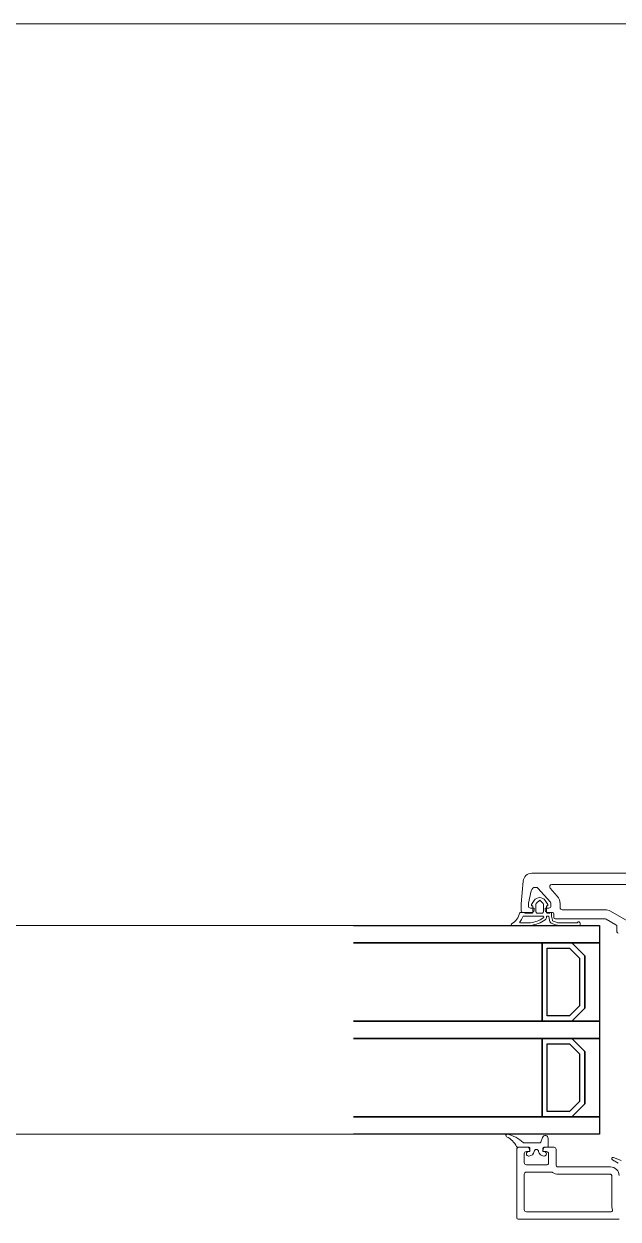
# Model space of a CAD drawing. Header units: metres. Extents: x 19 to 230, y -653 to -519.
# Drawn here: x 28.5383 to 28.6747, y -530.0174 to -529.7427 of the extents above; entities that cross this region are included whole.
import ezdxf

# ---------------------------------------------------------------- set-up
doc = ezdxf.new("R2010")
doc.units = ezdxf.units.M
doc.header["$LTSCALE"] = 0.0125
for name, color, linetype, lineweight in [('05Fenster', 171, 'Continuous', 15), ('Fenster', 65, 'Continuous', 5), ('Fenster2', 161, 'Continuous', 5)]:
    doc.layers.add(name, color=color, linetype=linetype, lineweight=lineweight)

# ---------------------------------------------------------------- blocks, each defined once
blk = doc.blocks.new('Hol18 Schnitt hor Stulp')
at = {"layer": 'Fenster', "lineweight": -3}
for p, q in [((-0.0001177091407123521, -2.450000000000022e-05), (-6.119684991676144e-05, -2.450000000000022e-05)), ((-6.119684991676144e-05, -2.450000000000022e-05), (-6.119684991676144e-05, -2.850000000000075e-05)), ((-6.119684991676144e-05, -2.850000000000075e-05), (-0.0001177091407123521, -2.850000000000075e-05)), ((-0.0001177091407123521, -2.850000000000075e-05), (-7.439684991675244e-05, -2.850000000000075e-05)), ((-7.439684991675244e-05, -4.65000000000014e-05), (-7.439684991675244e-05, -2.850000000000075e-05)), ((-7.439684991675244e-05, -2.850000000000075e-05), (-6.759684991675119e-05, -2.850000000000075e-05)), ((-7.439684991675244e-05, -2.850000000000075e-05), (-7.439684991675244e-05, -4.65000000000014e-05)), ((-7.319684991677344e-05, -4.530000000000159e-05), (-7.319684991677344e-05, -2.970000000000056e-05)), ((-7.319684991677344e-05, -2.970000000000056e-05), (-6.809684991676557e-05, -2.970000000000056e-05)), ((-6.809684991676557e-05, -2.970000000000056e-05), (-6.579684991675494e-05, -3.200000000000078e-05)), ((-6.759684991675119e-05, -2.850000000000075e-05), (-6.459684991677594e-05, -3.150000000000028e-05)), ((-6.459684991677594e-05, -3.150000000000028e-05), (-6.759684991675119e-05, -2.850000000000075e-05)), ((-6.759684991675119e-05, -2.850000000000075e-05), (-6.119684991676144e-05, -2.850000000000075e-05)), ((-6.119684991676144e-05, -2.850000000000075e-05), (-6.119684991676144e-05, -4.65000000000014e-05)), ((-6.579684991675494e-05, -3.200000000000078e-05), (-6.579684991675494e-05, -4.300000000000137e-05)), ((-6.459684991677594e-05, -3.150000000000028e-05), (-6.459684991677594e-05, -4.350000000000014e-05)), ((-6.459684991677594e-05, -4.350000000000014e-05), (-6.459684991677594e-05, -3.150000000000028e-05)), ((-6.579684991675494e-05, -4.300000000000137e-05), (-6.809684991676557e-05, -4.530000000000159e-05)), ((-6.459684991677594e-05, -4.350000000000014e-05), (-6.759684991675119e-05, -4.65000000000014e-05)), ((-6.759684991675119e-05, -4.65000000000014e-05), (-6.459684991677594e-05, -4.350000000000014e-05)), ((-7.439684991675244e-05, -4.65000000000014e-05), (-0.0001177091407123521, -4.65000000000014e-05)), ((-0.0001177091407123521, -4.65000000000014e-05), (-6.119684991676144e-05, -4.65000000000014e-05)), ((-6.759684991675119e-05, -4.65000000000014e-05), (-7.439684991675244e-05, -4.65000000000014e-05)), ((-6.809684991676557e-05, -4.530000000000159e-05), (-7.319684991677344e-05, -4.530000000000159e-05)), ((-6.119684991676144e-05, -4.65000000000014e-05), (-6.759684991675119e-05, -4.65000000000014e-05)), ((-6.119684991676144e-05, -4.65000000000014e-05), (-6.119684991676144e-05, -5.05000000000002e-05)), ((-6.119684991676144e-05, -5.05000000000002e-05), (-0.0001177091407123521, -5.05000000000002e-05)), ((-0.0001177091407123521, -5.05000000000002e-05), (-7.439684991675244e-05, -5.05000000000002e-05)), ((-7.439684991675244e-05, -6.850000000000085e-05), (-7.439684991675244e-05, -5.05000000000002e-05)), ((-7.439684991675244e-05, -5.05000000000002e-05), (-6.759684991675119e-05, -5.05000000000002e-05)), ((-7.439684991675244e-05, -5.05000000000002e-05), (-7.439684991675244e-05, -6.850000000000085e-05)), ((-7.319684991677344e-05, -6.72999999999993e-05), (-7.319684991677344e-05, -5.170000000000174e-05)), ((-7.319684991677344e-05, -5.170000000000174e-05), (-6.809684991676557e-05, -5.170000000000174e-05)), ((-6.809684991676557e-05, -5.170000000000174e-05), (-6.579684991675494e-05, -5.400000000000023e-05)), ((-6.759684991675119e-05, -5.05000000000002e-05), (-6.459684991677594e-05, -5.349999999999973e-05)), ((-6.459684991677594e-05, -5.349999999999973e-05), (-6.759684991675119e-05, -5.05000000000002e-05)), ((-6.759684991675119e-05, -5.05000000000002e-05), (-6.119684991676144e-05, -5.05000000000002e-05)), ((-6.119684991676144e-05, -5.05000000000002e-05), (-6.119684991676144e-05, -6.850000000000085e-05)), ((-6.579684991675494e-05, -5.400000000000023e-05), (-6.579684991675494e-05, -6.500000000000082e-05)), ((-6.459684991677594e-05, -5.349999999999973e-05), (-6.459684991677594e-05, -6.550000000000132e-05)), ((-6.459684991677594e-05, -6.550000000000132e-05), (-6.459684991677594e-05, -5.349999999999973e-05)), ((-6.579684991675494e-05, -6.500000000000082e-05), (-6.809684991676557e-05, -6.72999999999993e-05)), ((-6.459684991677594e-05, -6.550000000000132e-05), (-6.759684991675119e-05, -6.850000000000085e-05)), ((-6.759684991675119e-05, -6.850000000000085e-05), (-6.459684991677594e-05, -6.550000000000132e-05)), ((-7.439684991675244e-05, -6.850000000000085e-05), (-0.0001177091407123521, -6.850000000000085e-05)), ((-0.0001177091407123521, -6.850000000000085e-05), (-6.119684991676144e-05, -6.850000000000085e-05)), ((-6.759684991675119e-05, -6.850000000000085e-05), (-7.439684991675244e-05, -6.850000000000085e-05)), ((-6.809684991676557e-05, -6.72999999999993e-05), (-7.319684991677344e-05, -6.72999999999993e-05)), ((-6.119684991676144e-05, -6.850000000000085e-05), (-6.759684991675119e-05, -6.850000000000085e-05)), ((-6.119684991676144e-05, -6.850000000000085e-05), (-6.119684991676144e-05, -7.249999999999965e-05)), ((-6.119684991676144e-05, -7.249999999999965e-05), (-0.0001177091407123521, -7.249999999999965e-05))]:
    blk.add_line(p, q, dxfattribs=at)
at = {"layer": 'Fenster2'}
for p, q in [((-7.675245965560462e-05, -1.250000000769906e-05), (-3.069753791948293e-05, -1.250000001267078e-05)), ((-7.919754264851253e-05, -1.95000000078327e-05), (-7.874484905198709e-05, -1.432568852220359e-05)), ((-7.571267361311529e-05, -1.575000000782721e-05), (-7.59200553497319e-05, -1.575000000780119e-05)), ((-7.24724799451848e-05, -1.916934739282401e-05), (-7.533761091016444e-05, -1.591935220607126e-05)), ((-7.089721659250814e-05, -1.778062662545141e-05), (-7.25281210356421e-05, -1.593064780948394e-05)), ((-7.215305833246921e-05, -1.510000000772872e-05), (-5.339754264868657e-05, -1.510000000783801e-05)), ((-7.689593927309724e-05, -1.653170990642029e-05), (-7.753548460981419e-05, -1.939085014389039e-05)), ((-7.681290505040517e-05, -1.968851667956753e-05), (-7.61922649167579e-05, -1.876395948045492e-05)), ((-7.569758891676215e-05, -1.937595548045547e-05), (-7.49468499167405e-05, -1.869998648045511e-05)), ((-7.49468499167405e-05, -1.869998648045511e-05), (-7.419610991674097e-05, -1.937595548045547e-05)), ((-7.370143491675085e-05, -1.876395948045492e-05), (-7.308079391674105e-05, -1.968851648045597e-05)), ((-7.933255028091946e-05, -2.150000000000069e-05), (-7.854066616197475e-05, -2.150000000000069e-05)), ((-7.919754264829049e-05, -2.120000000783301e-05), (-7.919754264851253e-05, -1.95000000078327e-05)), ((-7.67431869048707e-05, -2.15000000078347e-05), (-7.889754264828186e-05, -2.15000000078347e-05)), ((-7.834066616244084e-05, -2.169998648045464e-05), (-7.669684991673531e-05, -2.169998648045464e-05)), ((-7.754754264818753e-05, -1.949999519457873e-05), (-7.754754264818753e-05, -2.00000000078332e-05)), ((-7.70475426482009e-05, -2.05000000078337e-05), (-7.619754264820422e-05, -2.05000000078337e-05)), ((-7.659684984204218e-05, -1.999998648045606e-05), (-7.664684991676163e-05, -1.999998648045606e-05)), ((-7.649684991675731e-05, -2.149998648045583e-05), (-7.649684991675731e-05, -2.009998640574787e-05)), ((-7.619754264820422e-05, -2.05000000078337e-05), (-7.624508871081903e-05, -2.104356821959301e-05)), ((-7.579684991676494e-05, -2.134998648045498e-05), (-7.579684991676494e-05, -1.959889848045585e-05)), ((-7.444684991675388e-05, -2.169998648045464e-05), (-7.544684991672712e-05, -2.169998648045464e-05)), ((-7.409684991677157e-05, -1.959889848045585e-05), (-7.409684991677157e-05, -2.134998648045498e-05)), ((-7.364999658560079e-05, -2.104356821959301e-05), (-7.369754264818784e-05, -2.05000000078337e-05)), ((-7.369754264818784e-05, -2.05000000078337e-05), (-7.284754264821891e-05, -2.05000000078337e-05)), ((-7.339684991675144e-05, -2.009998648045547e-05), (-7.339684991675144e-05, -2.149998648045583e-05)), ((-7.324684991674713e-05, -1.999998648045606e-05), (-7.329684991674856e-05, -1.999998648045606e-05)), ((-7.319684991677344e-05, -2.169998648045464e-05), (-7.264684991675763e-05, -2.169998648045464e-05)), ((-7.199754264827773e-05, -2.15000000078347e-05), (-7.315189839152136e-05, -2.15000000078347e-05)), ((-7.244684991675188e-05, -2.149998648045583e-05), (-7.239684991675044e-05, -2.149998648045583e-05)), ((-7.234754264820453e-05, -2.00000000078332e-05), (-7.234754264820453e-05, -1.949999519457873e-05)), ((-7.219684991677244e-05, -2.169998648045464e-05), (-7.219684991677244e-05, -2.235005648045657e-05)), ((-7.169754264826911e-05, -2.270000000783277e-05), (-7.169754264826911e-05, -2.180000000783291e-05)), ((-7.024754264819966e-05, -2.040000000783256e-05), (-7.024754264819966e-05, -1.949999519457873e-05)), ((-5.996070242716978e-05, -2.090000000783306e-05), (-6.974754264818528e-05, -2.090000000783132e-05)), ((-5.364720334244399e-05, -2.413764448920205e-05), (-5.866070242713239e-05, -2.124833395799296e-05)), ((-7.715938281913082e-05, -2.450002774373981e-05), (-8.12746406038678e-05, -2.450002774373981e-05)), ((-7.719917131357446e-05, -2.390002774373817e-05), (-7.928798249098867e-05, -2.390002774373817e-05)), ((-7.914177535831013e-05, -2.311227094979607e-05), (-7.870536391724192e-05, -2.235005648045657e-05)), ((-7.870536391724192e-05, -2.235005648045657e-05), (-7.424098513411637e-05, -2.235005648045657e-05)), ((-7.298366947694479e-05, -2.235005648045657e-05), (-7.315456819814714e-05, -2.235005997089021e-05)), ((-7.315456819814714e-05, -2.235005997089021e-05), (-7.315471283408925e-05, -2.235005648045657e-05)), ((-7.28568769167437e-05, -2.235005648045657e-05), (-7.298366947694479e-05, -2.235005648045657e-05)), ((-7.267744991676373e-05, -2.336763748045541e-05), (-7.28568769167437e-05, -2.235005648045657e-05)), ((-7.219684991677244e-05, -2.235005648045657e-05), (-7.203229491675733e-05, -2.328329048045634e-05)), ((-7.115352401479424e-05, -2.440273912237938e-05), (-7.210016991673895e-05, -2.405662948045534e-05)), ((-7.183986891676208e-05, -2.351295448045632e-05), (-7.094749275629586e-05, -2.383922226806799e-05)), ((-5.995254079835255e-05, -2.300000000783273e-05), (-7.139754264828824e-05, -2.300000000783273e-05)), ((-7.060410743572887e-05, -2.390002768177732e-05), (-6.64324683861961e-05, -2.390002798986074e-05)), ((-6.582149159461981e-05, -2.450002774373981e-05), (-7.060410749473722e-05, -2.450002774373981e-05)), ((-6.562149112201987e-05, -2.400002782735645e-05), (-6.562149163172326e-05, -2.430002760538987e-05)), ((-5.744754267897334e-05, -2.436891107713245e-05), (-5.97025407983176e-05, -2.306698730594053e-05)), ((-5.719754261809817e-05, -2.600002629218716e-05), (-5.71975426789384e-05, -2.48019237539393e-05)), ((-7.429889147697599e-05, -7.324166984426506e-05), (-7.468504709262636e-05, -7.430260601449384e-05)), ((-7.299686439871111e-05, -7.529999953279944e-05), (-7.29968601287101e-05, -7.347125826608764e-05)), ((-8.019684991653064e-05, -9.169999999999491e-05), (-8.019684991653064e-05, -7.599999999992509e-05)), ((-7.996549594335711e-05, -7.549999858992747e-05), (-7.739685065510926e-05, -7.550000141007436e-05)), ((-7.969684991654402e-05, -7.549999999999918e-05), (-7.774249417311085e-05, -7.549999999999744e-05)), ((-7.496695431799538e-05, -7.449999845992802e-05), (-7.852928742801968e-05, -7.44999985899282e-05)), ((-7.719684991644438e-05, -7.649999999999844e-05), (-7.799684991668943e-05, -7.649999999999844e-05)), ((-7.739684299154503e-05, -7.649999949992797e-05), (-7.749684718386107e-05, -7.649999472993108e-05)), ((-7.724439597908694e-05, -7.595643178823913e-05), (-7.719684991644438e-05, -7.649999999999844e-05)), ((-7.71968432086989e-05, -7.570000121280042e-05), (-7.719684318871489e-05, -7.629999777535208e-05)), ((-7.419685740869819e-05, -7.62999995770567e-05), (-7.419685751869354e-05, -7.570000015336142e-05)), ((-7.419684991646913e-05, -7.649999999999844e-05), (-7.414930385382656e-05, -7.595643178823913e-05)), ((-7.339684991619633e-05, -7.649999999999844e-05), (-7.419684991646913e-05, -7.649999999999844e-05)), ((-7.39968567658178e-05, -7.550000033992692e-05), (-7.319686420156901e-05, -7.549999934992717e-05)), ((-7.389685634651144e-05, -7.649999746992854e-05), (-7.399685672157541e-05, -7.650000024992873e-05)), ((-7.36512056597749e-05, -7.549999999999744e-05), (-7.169684991634173e-05, -7.549999999999918e-05)), ((-7.119684991635511e-05, -7.599999999992509e-05), (-7.119684991588326e-05, -7.950000037987119e-05)), ((-7.849684991667605e-05, -7.699999999992435e-05), (-7.849684991728667e-05, -7.899999999992462e-05)), ((-7.799684991730005e-05, -7.949999999999798e-05), (-7.319684991588526e-05, -7.949999999999798e-05)), ((-7.749684524088751e-05, -7.749999854992674e-05), (-7.739684295590687e-05, -7.749999951992687e-05)), ((-7.399685668593725e-05, -7.750000033992718e-05), (-7.389685631087328e-05, -7.750000318992693e-05)), ((-7.289684991587664e-05, -7.919999999995465e-05), (-7.289684991618195e-05, -7.699999999992435e-05)), ((-5.824973607743145e-05, -7.838623873258899e-05), (-5.694388693291974e-05, -7.915497950755461e-05)), ((-5.619754264823973e-05, -7.85000000078917e-05), (-5.799493660524346e-05, -7.784580210829298e-05)), ((-7.849684991653727e-05, -8.979999999999752e-05), (-7.849684991653727e-05, -8.169999999999879e-05)), ((-7.799684991655065e-05, -8.119999999999829e-05), (-7.226209803395944e-05, -8.119999999999829e-05)), ((-7.069684991589664e-05, -8.000000037980404e-05), (-5.869684987300228e-05, -8.000000037980577e-05)), ((-7.069684991589664e-05, -8.170000037980435e-05), (-5.869684985182477e-05, -8.170000037980435e-05)), ((-5.839684985181615e-05, -8.20000003833362e-05), (-5.839684991676419e-05, -8.880000000163063e-05)), ((-5.850974807802833e-05, -9.029999999999802e-05), (-7.799684991655065e-05, -9.029999999999802e-05)), ((-5.836151324770111e-05, -8.917429667005226e-05), (-5.821503821012985e-05, -8.99439099495327e-05)), ((-5.669684991674306e-05, -9.20000000000018e-05), (-7.989684991654977e-05, -9.19999999999966e-05))]:
    blk.add_line(p, q, dxfattribs=at)
for centre, radius, start, end in [((-7.675245965579891e-05, -1.450000000769933e-05), 2.00000000000002e-06, 89.99999999407572, 175.0000000000003), ((-7.592005534984292e-05, -1.675000000780046e-05), 9.999999999997725e-07, 89.99999999297164, 167.3913777494855), ((-7.57126736131708e-05, -1.625000000782598e-05), 4.999999999999685e-07, 41.39875788484714, 89.99999999299118), ((-7.215305833260799e-05, -1.560000000772922e-05), 4.999999999998183e-07, 89.99999998441905, 221.3987578848275), ((-7.49468499167405e-05, -1.959998604754952e-05), 1.499999647704027e-06, 33.87281109991316, 146.1271889000868), ((-7.284754264821891e-05, -1.949999519457873e-05), 5.000000000001138e-07, 0, 41.3987578848391), ((-7.284754264821891e-05, -1.949999519457873e-05), 2.60000000000025e-06, 1.002510835597301e-11, 41.39875788482703), ((-8.330339904777384e-05, -2.076510212194356e-05), 3.883028776990102e-06, 299.0811356888024, 347.2959641656793), ((-7.933255028091946e-05, -2.170000000000123e-05), 1.999999999999309e-07, 90, 156.1208041478919), ((-7.889754264828186e-05, -2.120000000783301e-05), 3.000000000001819e-07, 180.0000000000867, 270), ((-7.854066616197475e-05, -2.170000000000123e-05), 2.000000000000455e-07, 0.003873064433579449, 90), ((-7.70475426482009e-05, -1.949999519457873e-05), 4.99999999999756e-07, 167.391377749453, 179.9999999999739), ((-7.70475426482009e-05, -2.00000000078332e-05), 5e-07, 180, 269.9999999999739), ((-7.664684992764181e-05, -1.979998676891401e-05), 1.999997115415229e-07, 146.1271837270409, 270.000003120071), ((-7.67431869048707e-05, -2.10000000078342e-05), 5.000000000001055e-07, 270.0000000000521, 355.0011111375391), ((-7.669684976732705e-05, -2.149998662987103e-05), 1.999998505851285e-07, 269.999957195633, 4.28042035699468e-05), ((-7.659684984204218e-05, -2.009998640574787e-05), 9.999992529253632e-08, 1.302755197527456e-10, 90.00000000006513), ((-7.549685089366931e-05, -1.959889865693273e-05), 2.999990230758222e-07, 131.9998701798423, 179.9999662951381), ((-7.54468501782124e-05, -2.134998674193159e-05), 3.49999738523918e-07, 179.9999571956755, 270.0000428042497), ((-7.444684965529635e-05, -2.134998674193159e-05), 3.499997385236906e-07, 269.9999571957307, 4.280432453280245e-05), ((-7.43968484398505e-05, -1.959889753391786e-05), 2.9999852307744e-07, 359.9998192237181, 47.99991533901009), ((-7.315189839152136e-05, -2.10000000078342e-05), 5e-07, 184.9988888624608, 269.9999999999479), ((-7.329684999146657e-05, -2.009998640574787e-05), 9.999992529267792e-08, 89.99995719573073, 180.0000428042686), ((-7.31968500661817e-05, -2.149998662987103e-05), 1.999998505847874e-07, 179.9999571957313, 270.0000428043018), ((-7.3246849405878e-05, -1.979998650234772e-05), 1.999999781090673e-07, 269.9998536404203, 33.87274173523128), ((-7.284754264821891e-05, -2.00000000078332e-05), 5e-07, 270.000000000026, 0), ((-7.244685006616014e-05, -2.169998633104117e-05), 1.999998505849011e-07, 89.9999571957633, 180.0000428043988), ((-7.239684976731442e-05, -2.169998633104117e-05), 1.999998505849011e-07, 359.9999571956662, 90.00004280426927), ((-7.199754264827773e-05, -2.180000000783291e-05), 2.999999999999546e-07, 4.340821029261408e-11, 90), ((-6.974754264818528e-05, -2.040000000783256e-05), 5e-07, 180, 269.9999999999739), ((-5.996070242716978e-05, -2.350000000783323e-05), 2.599999999999951e-06, 60.0000000000207, 90), ((-8.12746406038678e-05, -2.430002774373927e-05), 2.000000000000455e-07, 135.0000000000002, 270), ((-7.928798249098867e-05, -2.370002774373936e-05), 2.000000000000455e-07, 143.3634673823601, 270), ((-8.321245064429883e-05, -2.078157619235174e-05), 4.690686019805547e-06, 323.3634673823535, 330.2063911250091), ((-7.719917131357446e-05, -2.290002774373891e-05), 9.999999999997581e-07, 270.0000000000391, 277.7702669480043), ((-7.715938281913082e-05, -2.350002774373881e-05), 1.000000000000441e-06, 269.999999999987, 277.4139481062581), ((-7.802457560959764e-05, -1.685108557606188e-05), 7.104997428319911e-06, 277.7702669479648, 303.375504566388), ((-7.802457560959764e-05, -1.685108557606188e-05), 7.704997428319892e-06, 277.4139481062713, 304.3663414428161), ((-7.424615741630225e-05, -2.258669175476957e-05), 2.366917944351219e-07, 303.3755045663881, 88.74785041623511), ((-7.420946562186614e-05, -2.254999999999965e-05), 8.499999999999091e-07, 308.9394413337706, 359.9999999999847), ((-7.31594656218637e-05, -2.255000000000139e-05), 2.000000000000982e-07, 88.63829840539971, 179.9999999999349), ((-7.179112323238424e-05, -2.321135470631681e-05), 8.999996093956745e-07, 189.9999665186201, 249.9167371108022), ((-7.17368530219753e-05, -2.323119680072878e-05), 2.999994411057426e-07, 189.9998688001904, 249.9166393923695), ((-7.139754264828824e-05, -2.270000000783277e-05), 3.000000000001819e-07, 180, 270), ((-7.060410749473722e-05, -2.290002774373891e-05), 1.600000000000137e-06, 249.9167388709156, 270), ((-7.060410736189904e-05, -2.290002768177805e-05), 9.999999999997814e-07, 249.9167346395151, 269.999995768599), ((-6.64324690702045e-05, -2.370002826592235e-05), 1.999997239397871e-07, 270.0001959506108, 326.9445068132767), ((-6.597149139661584e-05, -2.400002757069718e-05), 3.500002746101771e-07, 359.9999579842795, 146.9442685037537), ((-6.582149153294692e-05, -2.43000278425283e-05), 1.999999012099621e-07, 269.9999823268149, 6.793539511197651e-05), ((-5.995254079835255e-05, -2.350000000783323e-05), 5.000000000000106e-07, 60.00000000006034, 90.00000000003908), ((-5.769754267895277e-05, -2.480192377902861e-05), 5.000000000000006e-07, 2.874972280111493e-06, 60.00000000092523), ((-5.689754261808955e-05, -2.600002629218716e-05), 2.999999999999546e-07, 180, 270), ((-8.23964287021417e-05, -7.279999858992789e-05), 3.000000075435936e-07, 78.24060113486085, 242.8036847807665), ((-8.50015608458432e-05, -7.786983947498556e-05), 5.399999999999894e-06, 27.93004208927864, 62.80368478077389), ((-8.382304516557637e-05, -7.96530829583475e-05), 7.29999999999983e-06, 45.84937280350174, 78.24060113488082), ((-7.366811729869749e-05, -7.347125669992724e-05), 6.71257169999998e-07, 359.9998663190068, 159.9996927839986), ((-7.996549594868618e-05, -7.519999858992751e-05), 3.000000000000471e-07, 207.9300420892377, 270.0000010209693), ((-7.969684991654402e-05, -7.599999999999794e-05), 5e-07, 90, 179.9999999916363), ((-7.852928743870558e-05, -7.419999858992825e-05), 2.999999999999547e-07, 225.8493728034586, 270.0000020419596), ((-7.799684991668943e-05, -7.699999999999894e-05), 5.000000000002274e-07, 90.00000000001303, 179.9999999916103), ((-7.749684525870659e-05, -7.699999663992804e-05), 5.000019099998782e-07, 90.00022060899832, 270.0000020419955), ((-7.774249417311085e-05, -7.599999999999794e-05), 5e-07, 4.998888862460841, 89.99999999996092), ((-7.739684301868999e-05, -7.570000121992666e-05), 1.99999810000049e-07, 2.042005568141658e-06, 90.00218767302465), ((-7.739684299867822e-05, -7.629999968992822e-05), 1.999998099999638e-07, 270.0000020420052, 0.0005484859932204981), ((-7.739684250909762e-05, -7.629999925552744e-05), 1.200000264400015e-06, 269.9999786658301, 352.84760010683), ((-7.56968498586974e-05, -7.651332321992853e-05), 5.133246099999936e-07, 7.152374767174447, 172.8476381939977), ((-7.39968566896565e-05, -7.629999960437166e-05), 1.200000735555836e-06, 187.1523747391437, 270.0000001781518), ((-7.496695432868128e-05, -7.419999845992807e-05), 2.999999999999713e-07, 270.0000020420036, 339.9996927839967), ((-7.399685675868461e-05, -7.570000109992717e-05), 2.000007599999325e-07, 90.0000020419955, 179.9997288300609), ((-7.399685672868084e-05, -7.629999956992699e-05), 2.000006800001303e-07, 180.0000020420618, 270.0000020419971), ((-7.36512056597749e-05, -7.599999999999794e-05), 5.000000000001055e-07, 90.00000000005213, 175.0011111375392), ((-7.389685632869236e-05, -7.700000032992774e-05), 5.000028599999954e-07, 270.0000020420052, 90.00000204200526), ((-7.339684991619633e-05, -7.699999999999894e-05), 5.000000000001138e-07, 8.38974347207682e-09, 89.99999999998697), ((-7.319686420867444e-05, -7.529999953992741e-05), 1.999998100000085e-07, 270.0000020420052, 2.042005568141658e-06), ((-7.169684991634173e-05, -7.599999999999794e-05), 5e-07, 8.36368836812627e-09, 89.99999999998697), ((-7.799684991730005e-05, -7.899999999999748e-05), 5.000000000001138e-07, 179.9999999916363, 270), ((-7.319684991588526e-05, -7.919999999999802e-05), 2.999999999999546e-07, 269.9999999999788, 8.381041474468335e-09), ((-7.069684991589664e-05, -7.950000037980527e-05), 5e-07, 180.0000000076601, 269.999999999987), ((-5.80975426482111e-05, -7.81277098945276e-05), 2.999999999998622e-07, 69.99999999990816, 239.5150891536113), ((-7.799684991655065e-05, -8.169999999999879e-05), 5e-07, 90, 180), ((-7.226209803395944e-05, -8.169999999999879e-05), 5.000000000002274e-07, 54.56904140986849, 89.99999999998697), ((-7.069684991589664e-05, -7.950000037980527e-05), 2.199999999999854e-06, 234.5690414098747, 269.9999999999935), ((-5.869684987300228e-05, -8.20000003798043e-05), 2e-06, 359.9880141022805, 89.99999999999675), ((-5.869684985182477e-05, -8.20000003798043e-05), 2.999999999999546e-07, 359.9999993258242, 90), ((-7.799684991655065e-05, -8.979999999999752e-05), 5e-07, 180, 270), ((-5.850974807802833e-05, -8.999999999999807e-05), 3.00000000000026e-07, 270.0000000000211, 10.77582480812617), ((-5.639684991673444e-05, -8.880000000163063e-05), 2.000000000001137e-06, 180, 190.7864108076916), ((-7.989684991654977e-05, -9.169999999999491e-05), 3.000000000001819e-07, 180.0000000000433, 270)]:
    blk.add_arc(centre, radius, start, end, dxfattribs=at)

msp = doc.modelspace()

# ---------------------------------------------------------------- linework, layer by layer
at = {"layer": 'Fenster'}
for p, q in [((28.38575138555318, -529.7427186761663), (29.07777939623446, -529.742700927688)), ((28.38582370861523, -529.9499185018664), (28.61397707109148, -529.9499158157453)), ((28.38584046300588, -529.9979184996873), (28.61397707109148, -529.9979158157453))]:
    msp.add_line(p, q, dxfattribs=at)

# ---------------------------------------------------------------- block references
at = {"layer": '05Fenster', "xscale": 1000, "yscale": 1000, "zscale": 1000}
msp.add_blockref('Hol18 Schnitt hor Stulp', (28.73168621180383, -529.9254158157453), dxfattribs=at)

doc.saveas('drawing.dxf')
